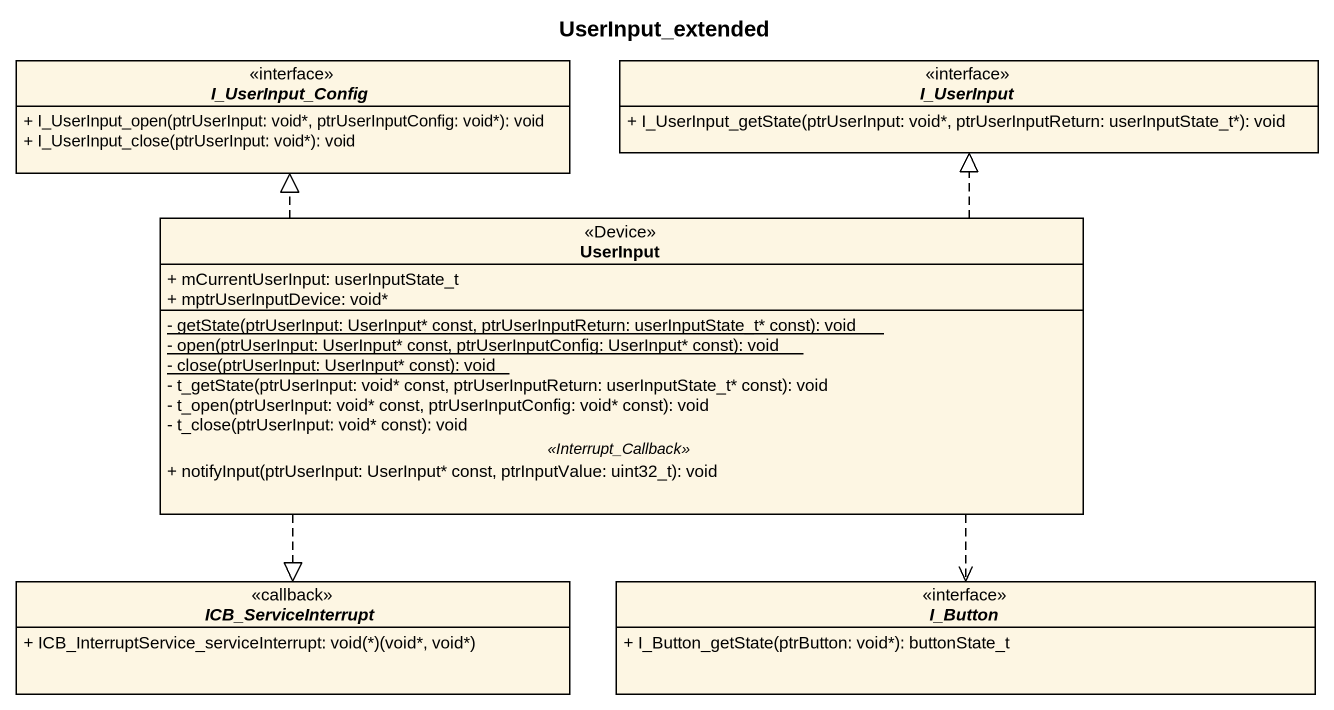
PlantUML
@startuml
title UserInput_extended
hide circle
hide empty members
skinparam classAttributeIconSize 0
interface I_UserInput_Config {
  + I_UserInput_open(ptrUserInput: void*, ptrUserInputConfig: void*): void
  + I_UserInput_close(ptrUserInput: void*): void
}
interface I_UserInput {
  + I_UserInput_getState(ptrUserInput: void*, ptrUserInputReturn: userInputState_t*): void
}
class UserInput <<Device>> {
  + mCurrentUserInput: userInputState_t
  + mptrUserInputDevice: void*
  --
  {static} - getState(ptrUserInput: UserInput* const, ptrUserInputReturn: userInputState_t* const): void
  {static} - open(ptrUserInput: UserInput* const, ptrUserInputConfig: UserInput* const): void
  {static} - close(ptrUserInput: UserInput* const): void
  - t_getState(ptrUserInput: void* const, ptrUserInputReturn: userInputState_t* const): void
  - t_open(ptrUserInput: void* const, ptrUserInputConfig: void* const): void
  - t_close(ptrUserInput: void* const): void
  .. <<Interrupt_Callback>> ..
  + notifyInput(ptrUserInput: UserInput* const, ptrInputValue: uint32_t): void
}
interface ICB_ServiceInterrupt <<callback>> {
  {field} + ICB_InterruptService_serviceInterrupt: void(*)(void*, void*)
}
interface I_Button {
  + I_Button_getState(ptrButton: void*): buttonState_t
}
UserInput .up.|> I_UserInput_Config
UserInput .up.|> I_UserInput
UserInput ..|> ICB_ServiceInterrupt
UserInput ..> I_Button
@enduml
